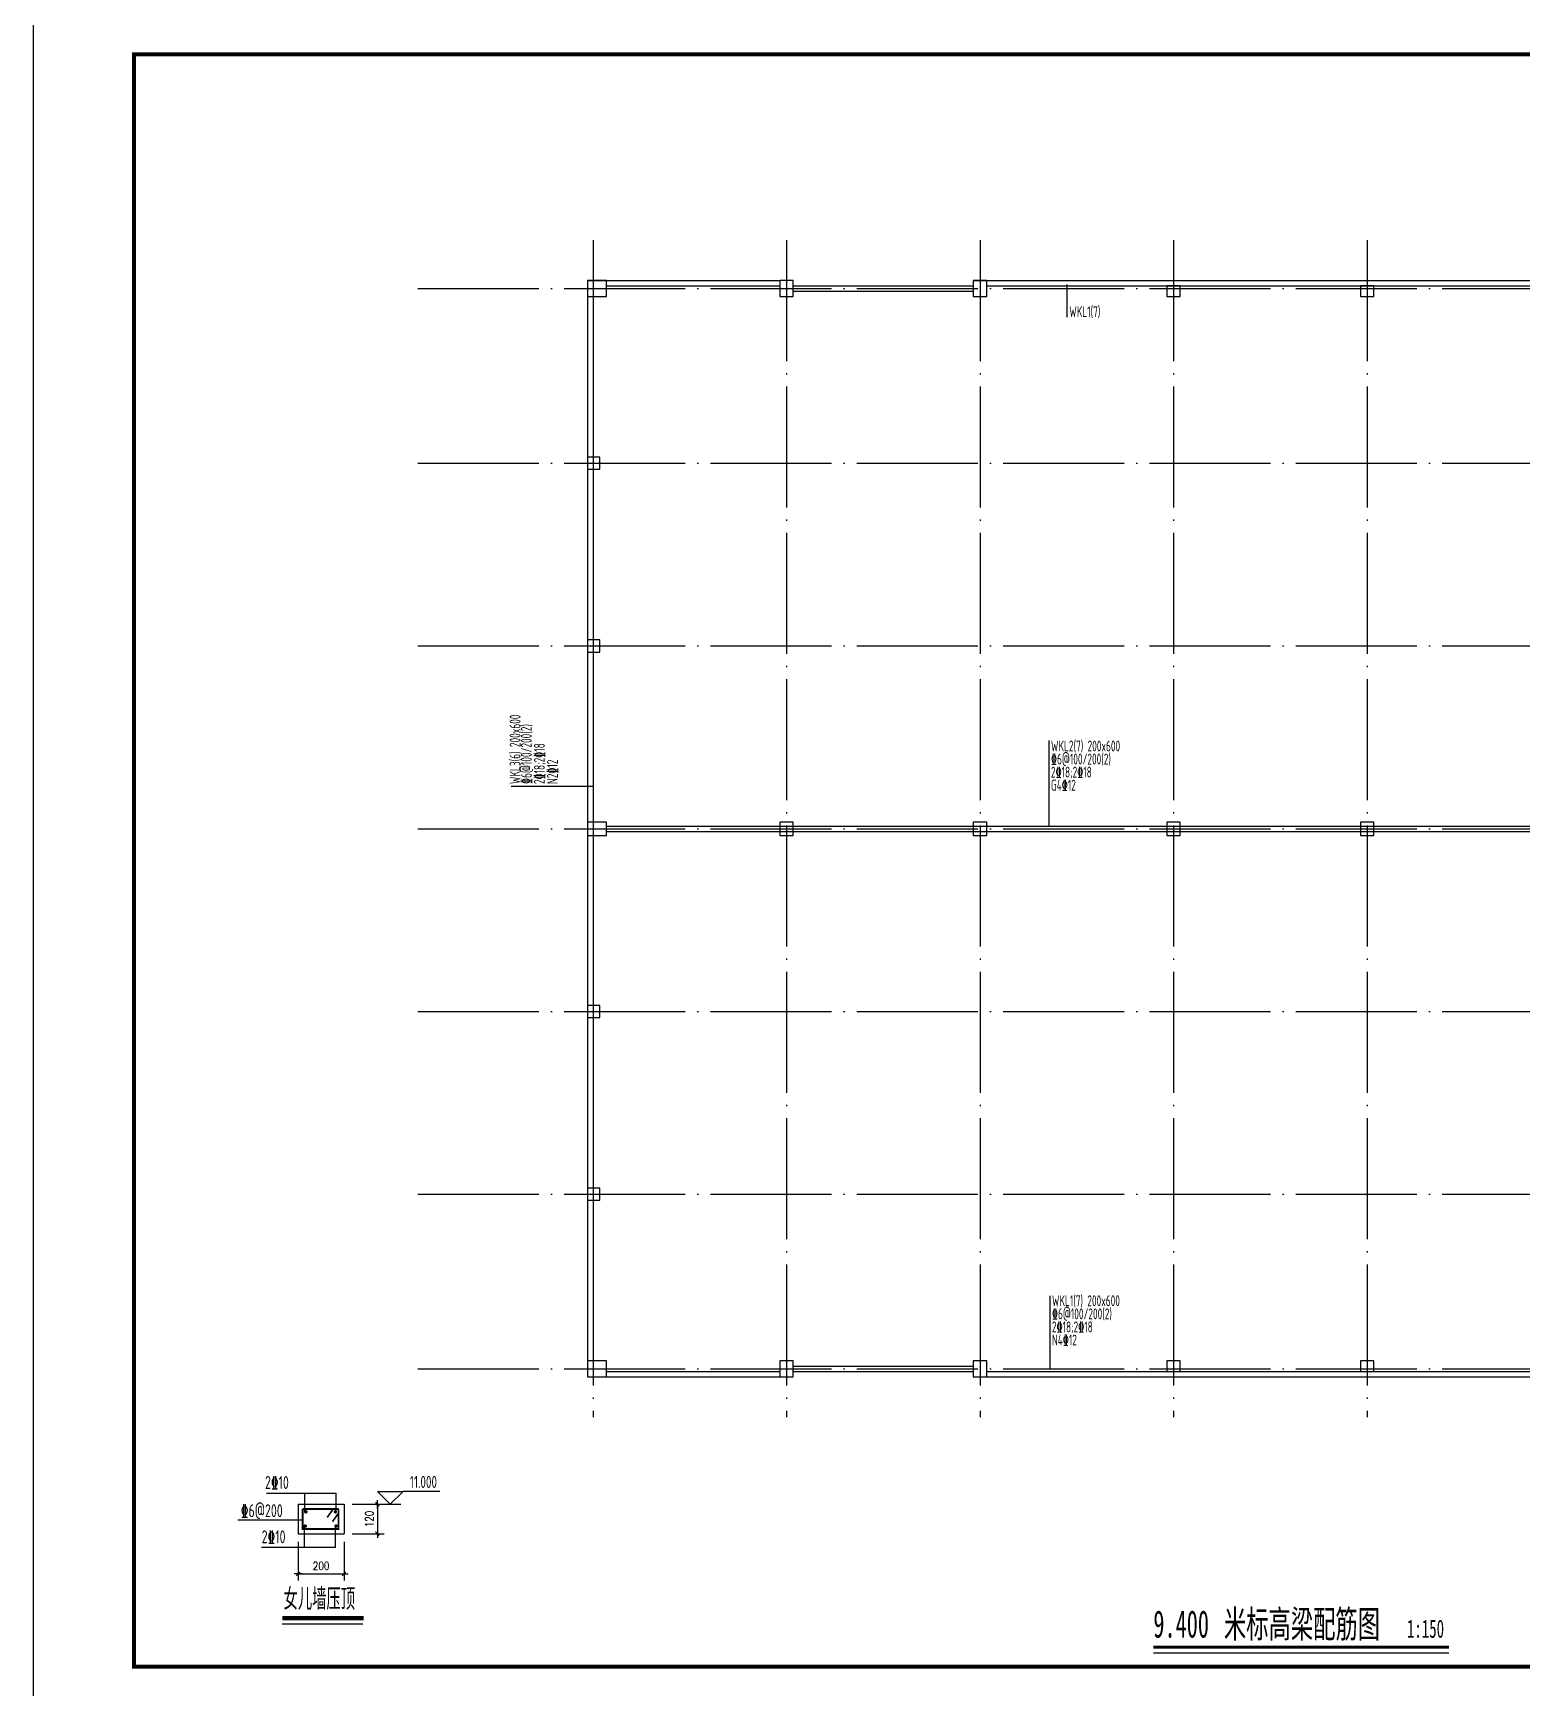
# Model space of a CAD drawing. Extents: x 2025205 to 2402328, y -557483 to 329036.
# Drawn here: x 2066227 to 2121620, y -256634 to -195059 of the extents above; entities that cross this region are included whole.
import ezdxf
from ezdxf.enums import TextEntityAlignment as Align

# ---------------------------------------------------------------- set-up
doc = ezdxf.new("R2010")
doc.units = 0
doc.header["$LTSCALE"] = 1500
doc.header["$MEASUREMENT"] = 0
doc.linetypes.add('6', pattern=[0, 0, 0, 0, 0])
doc.linetypes.add('DOTE', pattern=[2.42, 2, -0.2, 0.02, -0.2])
for name, color, linetype in [('1', 7, 'Continuous'), ('DIM_SYMB', 3, 'Continuous'), ('DOTE', 252, 'DOTE'), ('PUB_DIM', 3, 'Continuous'), ('PUB_TEXT', 7, 'Continuous'), ('PUB_TITLE', 4, 'Continuous'), ('柱', 2, 'Continuous'), ('梁', 4, 'Continuous'), ('梁集中标注', 2, 'Continuous'), ('钢筋', 1, 'Continuous')]:
    doc.layers.add(name, color=color, linetype=linetype)
doc.styles.add('DIM_FONT', font='SIMPLEX.shx', dxfattribs={"width": 0.8})
doc.styles.add('TSSD_DIMENSION', font='tssdeng.shx', dxfattribs={"width": 0.8, "bigfont": 'tssdchn.shx'})
doc.styles.add('TSSD_REIN', font='TSSDENG', dxfattribs={"width": 0.8, "bigfont": 'TSSDCHN'})
doc.styles.add('黑体', font='simhei.ttf', dxfattribs={"width": 0.6})
doc.dimstyles.new('DIMN', dxfattribs={"dimtxt": 300, "dimasz": 1, "dimexe": 250, "dimexo": 300, "dimgap": 150, "dimtad": 1, "dimdec": 0, "dimzin": 0, "dimdsep": 46, "dimtxsty": 'DIM_FONT', "dimblk": '_DIMX', "dimcen": 0.09, "dimclrt": 7, "dimadec": 0, "dimazin": 0, "dimtfac": 1, "dimtdec": 0, "dimtix": 1, "dimtmove": 2, "dimatfit": 3, "dimldrblk": '_DIMX', "dimfxl": 1, "dimtolj": 1, "dimtzin": 0, "dimarcsym": 0})

# ---------------------------------------------------------------- blocks, each defined once
blk = doc.blocks.new('_DIMX')
blk.add_line((-150, 0), (150, 0))
at = {"const_width": 50}
blk.add_lwpolyline([(-70, -70), (70, 70)], dxfattribs=at)
blk = doc.blocks.new('*D18')
at = {"layer": 'Defpoints', "color": 0, "transparency": 16777216}
for p in [(2077796, -249803), (2077796, -250896), (2079037, -250896)]:
    blk.add_point(p, dxfattribs=at)
at = {"layer": 'PUB_DIM', "color": 0, "lineweight": -2, "transparency": 16777216}
for p, q in [((2078096, -249803), (2079287, -249803)), ((2079037, -249804), (2079037, -250895)), ((2078096, -250896), (2079287, -250896))]:
    blk.add_line(p, q, dxfattribs=at)
for p, rotation in [((2079037, -249803), 90), ((2079037, -250896), 270)]:
    blk.add_blockref('_DIMX', p, dxfattribs=dict(at, rotation=rotation))
at = {"layer": 'PUB_DIM', "color": 7, "transparency": 16777216, "insert": (2078737, -250349), "char_height": 300, "attachment_point": 5, "rotation": 90, "style": 'DIM_FONT'}
blk.add_mtext('\\A1;120', dxfattribs=at)

msp = doc.modelspace()

# ---------------------------------------------------------------- linework, layer by layer
msp.add_line((2075488, -254246.9), (2078500.8, -254246.9))
at = {"const_width": 160.1}
msp.add_lwpolyline([(2075497.2, -254038.5), (2078525.4, -254038.5)], dxfattribs=at)
at = {"layer": '1', "linetype": '6'}
for p, q in [((2076088.2, -249802.5), (2076088.2, -250896.5)), ((2076088.2, -249802.5), (2077795.7, -249802.5)), ((2077795.7, -249802.5), (2077795.7, -250679.2)), ((2076088.2, -250896.5), (2077795.7, -250896.5)), ((2077795.7, -250679.2), (2077795.7, -250896.5))]:
    msp.add_line(p, q, dxfattribs=at)
at = {"layer": 'DIM_SYMB', "linetype": 'ByBlock', "const_width": 105}
msp.add_lwpolyline([(2107907.5, -255120.8), (2118902.4, -255120.8)], dxfattribs=at)
at = {"layer": 'DIM_SYMB', "linetype": 'ByBlock'}
msp.add_lwpolyline([(2107907.5, -255330.8), (2118902.4, -255330.8)], dxfattribs=at)
at = {"layer": 'DOTE', "ltscale": 1.5}
for p, q in [((2087059.3, -202764), (2087059.3, -246564)), ((2094259.3, -202764), (2094259.3, -246564)), ((2101459.3, -202764), (2101459.3, -246564)), ((2108659.3, -202764), (2108659.3, -246564)), ((2115859.3, -202764), (2115859.3, -246564)), ((2080539.1, -204564), (2140678.5, -204564)), ((2080539.1, -211064), (2140678.5, -211064)), ((2080539.1, -217864), (2140678.5, -217864)), ((2080539.1, -224664), (2140678.5, -224664)), ((2080539.1, -231464), (2140678.5, -231464)), ((2080539.1, -238264), (2140678.5, -238264)), ((2080539.1, -244764), (2140678.5, -244764))]:
    msp.add_line(p, q, dxfattribs=at)
at = {"layer": 'PUB_DIM'}
for p, q in [((2079037.5, -249322.5), (2079997.4, -249322.5)), ((2079517.4, -249802.5), (2079037.5, -249322.5)), ((2079997.4, -249322.5), (2079517.4, -249802.5)), ((2081366.4, -249322.5), (2079997.4, -249322.5)), ((2078691.6, -249802.5), (2079913.2, -249802.5))]:
    msp.add_line(p, q, dxfattribs=at)
at = {"layer": 'PUB_TITLE', "linetype": 'ByBlock'}
msp.add_lwpolyline([(2066227.3, -257346.5), (2177677.3, -257346.5), (2177677.3, -194346.5), (2066227.3, -194346.5)], close=True, dxfattribs=at)
at = {"layer": 'PUB_TITLE', "linetype": 'ByBlock', "const_width": 150}
msp.add_lwpolyline([(2069977.3, -255846.5), (2176177.3, -255846.5), (2176177.3, -195846.5), (2069977.3, -195846.5)], close=True, dxfattribs=at)
at = {"layer": '柱'}
for p, q in [((2087309.3, -210839), (2086859.3, -210839)), ((2086859.3, -210839), (2086859.3, -211289)), ((2087309.3, -210839), (2086859.3, -210839)), ((2086859.3, -210839), (2086859.3, -211289)), ((2087309.3, -211289), (2087309.3, -210839)), ((2087309.3, -211289), (2087309.3, -210839)), ((2086859.3, -211289), (2087309.3, -211289)), ((2086859.3, -211289), (2087309.3, -211289)), ((2087309.3, -217639), (2086859.3, -217639)), ((2086859.3, -217639), (2086859.3, -218089)), ((2087309.3, -217639), (2086859.3, -217639)), ((2086859.3, -217639), (2086859.3, -218089)), ((2087309.3, -218089), (2087309.3, -217639)), ((2087309.3, -218089), (2087309.3, -217639)), ((2086859.3, -218089), (2087309.3, -218089)), ((2086859.3, -218089), (2087309.3, -218089)), ((2087309.3, -231239), (2086859.3, -231239)), ((2086859.3, -231239), (2086859.3, -231689)), ((2087309.3, -231239), (2086859.3, -231239)), ((2086859.3, -231239), (2086859.3, -231689)), ((2087309.3, -231689), (2087309.3, -231239)), ((2087309.3, -231689), (2087309.3, -231239)), ((2086859.3, -231689), (2087309.3, -231689)), ((2086859.3, -231689), (2087309.3, -231689)), ((2087309.3, -238039), (2086859.3, -238039)), ((2086859.3, -238039), (2086859.3, -238489)), ((2087309.3, -238039), (2086859.3, -238039)), ((2086859.3, -238039), (2086859.3, -238489)), ((2087309.3, -238489), (2087309.3, -238039)), ((2087309.3, -238489), (2087309.3, -238039)), ((2086859.3, -238489), (2087309.3, -238489)), ((2086859.3, -238489), (2087309.3, -238489))]:
    msp.add_line(p, q, dxfattribs=at)
for points in [[(2087559.4, -204864), (2087559.4, -204264), (2086859.4, -204264), (2086859.4, -204864)], [(2094509.4, -204864), (2094509.4, -204264), (2094009.4, -204264), (2094009.4, -204864)], [(2101709.4, -204864), (2101709.4, -204264), (2101209.4, -204264), (2101209.4, -204864)], [(2108909.4, -204864), (2108909.4, -204464), (2108409.4, -204464), (2108409.4, -204864)], [(2116109.4, -204864), (2116109.4, -204464), (2115609.4, -204464), (2115609.4, -204864)], [(2087559.3, -224914), (2087559.3, -224414), (2086859.3, -224414), (2086859.3, -224914)], [(2094509.4, -224914), (2094509.4, -224414), (2094009.4, -224414), (2094009.4, -224914)], [(2101709.4, -224914), (2101709.4, -224414), (2101209.4, -224414), (2101209.4, -224914)], [(2108909.4, -224914), (2108909.4, -224414), (2108409.4, -224414), (2108409.4, -224914)], [(2116109.4, -224914), (2116109.4, -224414), (2115609.4, -224414), (2115609.4, -224914)], [(2087559.4, -245064), (2087559.4, -244464), (2086859.4, -244464), (2086859.4, -245064)], [(2094509.4, -245064), (2094509.4, -244464), (2094009.4, -244464), (2094009.4, -245064)], [(2101709.4, -245064), (2101709.4, -244464), (2101209.4, -244464), (2101209.4, -245064)], [(2108909.4, -244864), (2108909.4, -244464), (2108409.4, -244464), (2108409.4, -244864)], [(2116109.4, -244864), (2116109.4, -244464), (2115609.4, -244464), (2115609.4, -244864)]]:
    msp.add_lwpolyline(points, close=True, dxfattribs=at)
at = {"layer": '梁'}
for p, q in [((2086859.4, -204264), (2094009.4, -204264)), ((2101209.4, -204264), (2123309.4, -204264)), ((2086859.4, -204864), (2086859.4, -244508.3)), ((2087059.3, -204864), (2087059.3, -244464)), ((2087559.4, -204464), (2094009.4, -204464)), ((2094509.4, -204464), (2101209.4, -204464)), ((2094509.4, -204664), (2101209.4, -204664)), ((2101709.4, -204464), (2122809.4, -204464)), ((2087559.3, -224564), (2137059.4, -224564)), ((2087559.3, -224764), (2137059.4, -224764)), ((2086859.4, -245064), (2094509.4, -245064)), ((2087559.4, -244864), (2094009.4, -244864)), ((2094509.4, -244664), (2101209.4, -244664)), ((2094509.4, -244864), (2101209.4, -244864)), ((2101209.4, -245064), (2123309.4, -245064)), ((2101709.4, -244864), (2122809.4, -244864))]:
    msp.add_line(p, q, dxfattribs=at)
at = {"layer": '梁集中标注'}
for p, q in [((2104698, -205625.1), (2104698, -204417.4)), ((2104016.6, -221383.8), (2104016.6, -224564)), ((2084009.1, -223082.3), (2087056.3, -223082.3)), ((2104053.4, -242047.2), (2104053.4, -244764))]:
    msp.add_line(p, q, dxfattribs=at)
at = {"layer": '钢筋', "linetype": '6'}
for p, q in [((2074914.7, -249384.4), (2077497.5, -249384.4)), ((2076342.3, -250082.1), (2076342.3, -249384.4)), ((2077497.5, -250062.1), (2077497.5, -249384.4)), ((2073850.2, -250379.8), (2076259, -250379.8)), ((2076322.8, -251408.7), (2076322.8, -250613.9)), ((2077477.9, -251408.7), (2077477.9, -250613.9)), ((2077477.9, -251408.7), (2074721.6, -251408.7))]:
    msp.add_line(p, q, dxfattribs=at)
for points, const_width in [([(2076259, -249973.3), (2076259, -250725.7), (2077590.6, -250725.7), (2077590.6, -249973.3)], 71.1), ([(2076259, -249973.3), (2077590.6, -249973.3)], 71.1), ([(2077389.5, -249979.7), (2077170.3, -250290.8)], 64), ([(2077586.6, -250135.6), (2077367.5, -250446.7)], 64)]:
    msp.add_lwpolyline(points, dxfattribs=dict(at, const_width=const_width))
at = {"layer": '钢筋', "linetype": '6', "const_width": 64}
for points in [[(2076322.8, -250613.9, 1), (2076386.8, -250613.9, 1)], [(2076342.3, -250082.1, 1), (2076406.4, -250082.1, 1)], [(2077440.4, -250082.1, 1), (2077504.4, -250082.1, 1)], [(2077469, -250613, 1), (2077533, -250613, 1)]]:
    msp.add_lwpolyline(points, format="xyb", close=True, dxfattribs=at)

# ---------------------------------------------------------------- texts
at = {"layer": 'DIM_SYMB', "color": 7, "linetype": 'ByBlock', "style": '黑体', "width": 0.6}
for s, height, p in [('米标高梁配筋图', 1013.92, (2110532.4, -254762.7)), ('9.400', 1013.92, (2107907.5, -254762.7)), ('1:150', 675.95, (2117343.9, -254768.4))]:
    msp.add_text(s, height=height, dxfattribs=at).set_placement(p)
at = {"layer": 'PUB_DIM', "style": 'TSSD_DIMENSION', "width": 0.7}
msp.add_text('11.000', height=450, dxfattribs=at).set_placement((2081254.5, -249194.8), align=Align.RIGHT)
at = {"layer": 'PUB_TEXT', "width": 0.7}
for s, height, style, p in [('2%%13210', 480, 'TSSD_DIMENSION', (2074854.7, -249232)), ('%%1326@200', 480, 'TSSD_DIMENSION', (2073955.3, -250280.5)), ('2%%13210', 480, 'TSSD_DIMENSION', (2074732, -251252.3)), ('女儿墙压顶', 800, 'TSSD_REIN', (2075547.2, -253728.4))]:
    msp.add_text(s, height=height, dxfattribs=dict(at, style=style)).set_placement(p)
at = {"layer": '梁集中标注', "color": 90, "style": 'TSSD_REIN', "width": 0.65}
for s, p in [('WKL1(7) ', (2104779, -205625.1)), ('WKL2(7) 200x600', (2104097.6, -221788.8)), ('WKL1(7) 200x600', (2104134.4, -242431.1))]:
    msp.add_text(s, height=405, dxfattribs=at).set_placement(p)
msp.add_text('WKL3(6) 200x600', height=405, rotation=90, dxfattribs=at).set_placement((2084362.9, -223001.3))
at = {"layer": '梁集中标注', "style": 'TSSD_REIN', "width": 0.65}
for s, p in [('%%1326@100/200(2)', (2084779, -223001.3)), ('2%%13218;2%%13218', (2085265, -223001.3)), ('N2%%13212', (2085751, -223001.3))]:
    msp.add_text(s, height=405, rotation=90, dxfattribs=at).set_placement(p)
for s, p in [('%%1326@100/200(2)', (2104097.6, -222274.8)), ('2%%13218;2%%13218', (2104097.6, -222760.8)), ('G4%%13212', (2104097.6, -223246.8)), ('%%1326@100/200(2)', (2104134.4, -242917.1)), ('2%%13218;2%%13218', (2104134.4, -243403.1)), ('N4%%13212', (2104134.4, -243889.1))]:
    msp.add_text(s, height=405, dxfattribs=at).set_placement(p)

# ---------------------------------------------------------------- dimensions: what is measured, and where the dimension line sits
at = {"layer": 'PUB_DIM'}
dim = msp.add_linear_dim(base=(2079037.4, -250896.5), p1=(2077795.7, -249802.5), p2=(2077795.7, -250896.5), angle=90, text='120', dimstyle='DIMN', dxfattribs=at)
dim.commit()
dim.dimension.update_dxf_attribs({"geometry": '*D18', "text_midpoint": (2078737.4, -250349.5)})
msp.add_linear_dim(base=(2077795.7, -252391.7), p1=(2076088.2, -250896.5), p2=(2077795.7, -250896.5), text='200', dimstyle='DIMN', dxfattribs=at).render()

doc.saveas('drawing.dxf')
